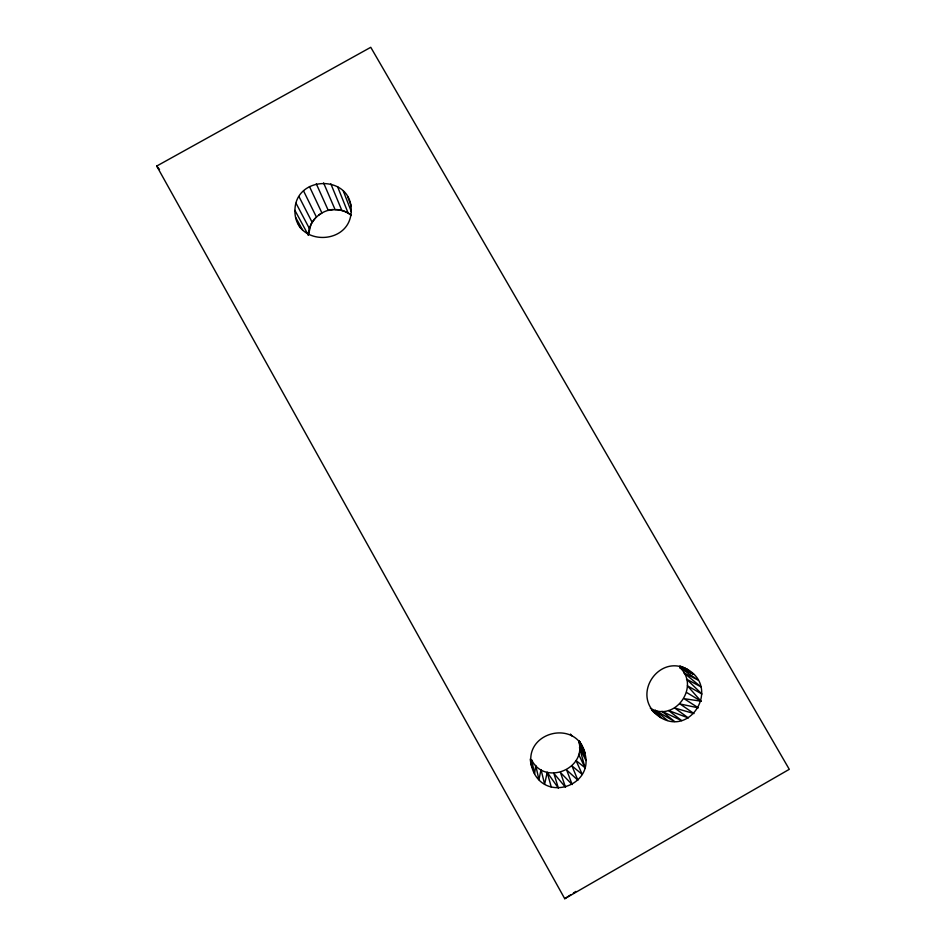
<?xml version="1.0" encoding="UTF-8"?>
<svg xmlns="http://www.w3.org/2000/svg" width="946" height="946" viewBox="0 0 946 946"><rect width="100%" height="100%" fill="white"/><g stroke="black" fill="none" stroke-linecap="round" stroke-linejoin="round"><path stroke-width="1.42" d="M294.927 210.39C294.194 246.693 350.966 246.185 351.203 210.544C351.806 174.371 295.294 174.88 294.927 210.39L308.372 235.199L308.668 231.652M653.036 711.38C687.919 746.619 726.658 682.409 680.647 666.339M650.351 708.258C674.782 722.898 700.702 686.335 679.796 667.509L693.737 674.356L679.618 666.291M579.058 740.836L585.042 753.276C576.41 718.168 522.298 732.18 531.889 767.076L531.687 760.04C544.719 786.268 587.501 768.708 578.621 740.907C609.271 784.033 535.862 811.242 530.257 759.082M308.372 235.199L311.033 224.036L314.912 218.384M578.621 740.907L585.976 760.513L579.484 747.624L585.03 767.726L576.043 760.572L582.275 774.443L571.963 765.917L577.888 780.178L566.642 769.985L572.176 784.553L560.458 772.504L565.531 787.273L553.824 773.32L558.388 788.136L547.19 772.35L544.636 784.21L541.017 769.666L538.948 779.693L535.732 765.468L534.596 773.852L531.687 760.04M308.763 230.457C311.577 219.176 321.392 210.402 333.075 209.48M318.861 214.955L321.912 212.956L309.472 186.551M564.738 898.7L789.283 769.323L370.761 47.3L156.717 166.058L564.738 898.7L570.911 894.656M573.382 893.036L575.842 891.428M351.143 215.038C344.805 209.894 336.09 208.723 328.274 210.402L316.295 183.82M679.796 667.509L698.148 680.127L683.887 672.878L700.939 686.843L686.489 679.11L701.92 694.021L687.399 685.791L701.033 701.187L684.041 698.656L698.337 707.856L680.008 703.966L693.997 713.568L674.723 708.022L688.321 717.919L668.562 710.529L681.699 720.615L661.928 711.333L674.581 721.491L655.306 710.387L660.793 717.6L652.302 710.422M351.321 215.487C346.839 211.715 340.962 209.421 335.061 209.551L323.579 182.897M680.139 666.232L688.026 669.91C661.018 653.225 632.507 691.443 655.081 713.118L652.101 710.422M686.571 692.46L701.033 701.187M655.306 710.387L667.45 720.462M570.462 734.072L572.259 736.201M156.717 166.058L159.519 169.464M579.366 741.569L582.298 746.512L579.815 741.759M298.404 224.214L300.497 227.986M295.731 217.545L302.779 230.351M296.039 203.248L309.401 228.542M298.983 196.614L312.145 222.334M303.56 190.915L316.402 217.024M578.609 754.34L585.03 767.726M330.828 183.855L341.825 210.438M337.556 186.622L348.104 213.027M343.303 191.009L351.321 211.632M347.679 196.733L351.309 206.216M547.19 772.35L551.27 787.096"/></g></svg>
